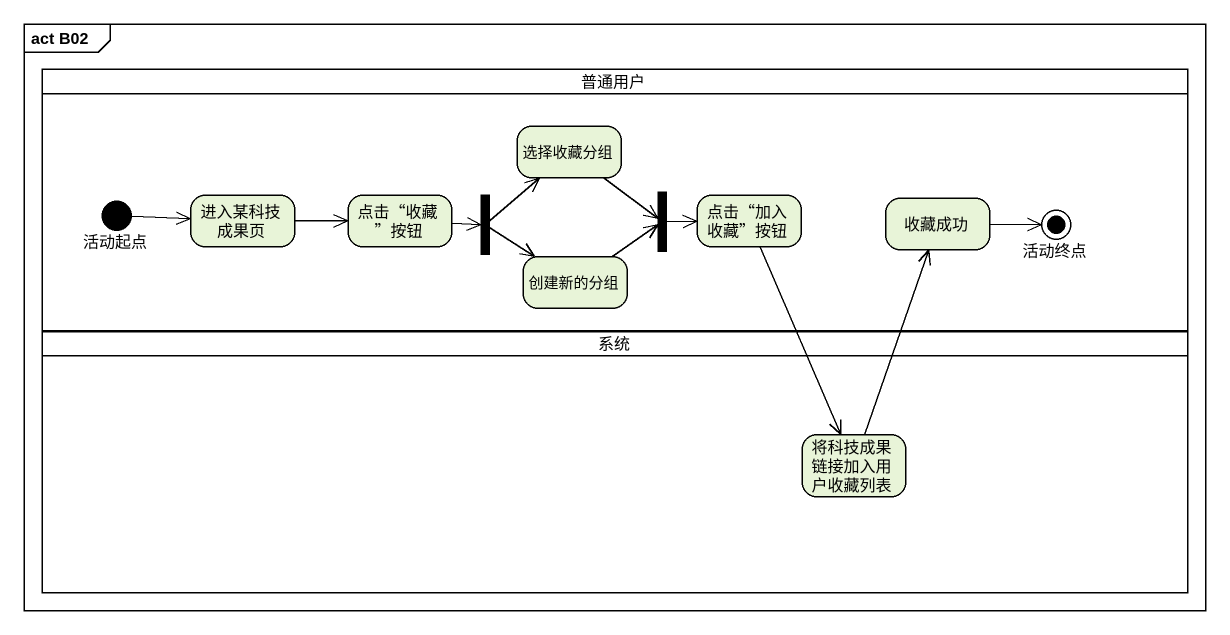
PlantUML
@startuml
mainframe act B02
hide empty description
state 普通用户 <<partition>> {
  state 选择收藏分组
  state 活动起点 <<start>>
  state 进入某科技成果页
  state "点击“收藏”按钮" as 点击_收藏_按钮
  state fork1 <<fork>>
  state fork2 <<join>>
  state "点击“加入收藏”按钮" as 点击_加入收藏_按钮
  state 收藏成功
  state 活动终点 <<end>>
  state 创建新的分组
}
state 系统 <<partition>> {
  state 将科技成果链接加入用户收藏列表
}
选择收藏分组 --> fork2
活动起点 -right-> 进入某科技成果页
进入某科技成果页 -right-> 点击_收藏_按钮
点击_收藏_按钮 -right-> fork1
fork1 -up-> 选择收藏分组
fork1 --> 创建新的分组
fork2 -right-> 点击_加入收藏_按钮
点击_加入收藏_按钮 --> 将科技成果链接加入用户收藏列表
收藏成功 -right-> 活动终点
创建新的分组 -up-> fork2
将科技成果链接加入用户收藏列表 -up-> 收藏成功
@enduml
